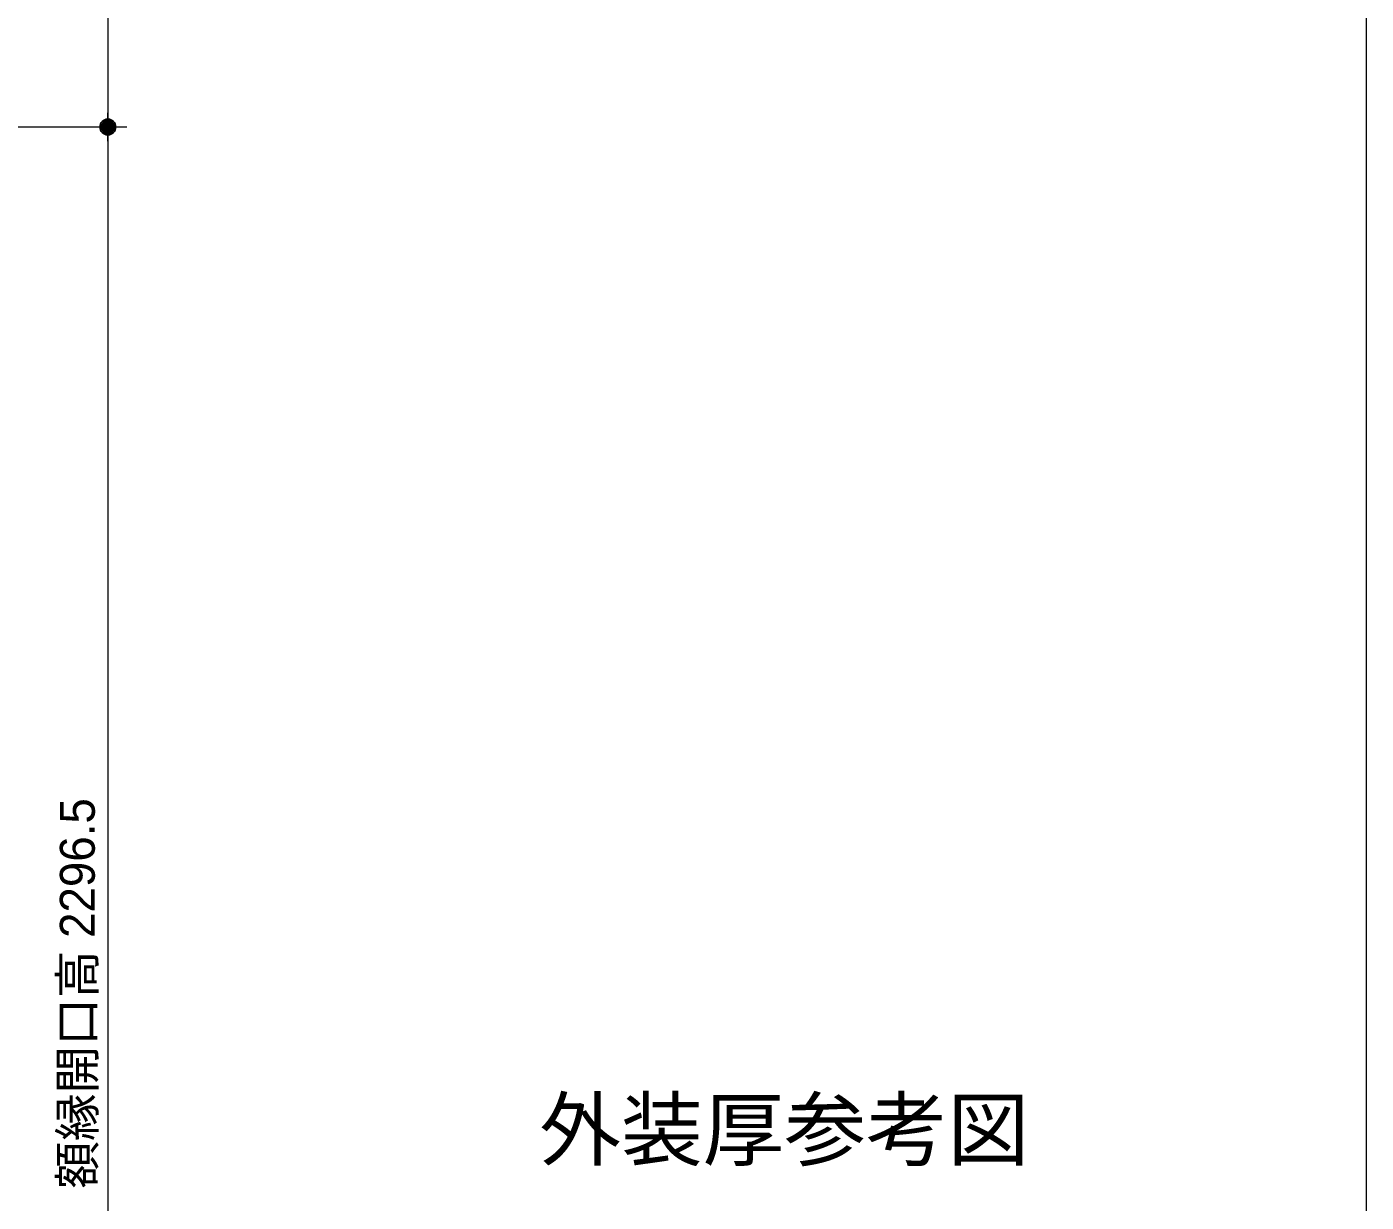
# Model space of a CAD drawing. Units: millimetres, scale not verified. Extents: x -909 to 909, y -457 to 457.
# Drawn here: x -499.2 to -288.1, y -57.3 to 128 of the extents above; entities that cross this region are included whole.
import ezdxf
from ezdxf.enums import TextEntityAlignment as Align

# ---------------------------------------------------------------- set-up
doc = ezdxf.new("R2010")
doc.units = ezdxf.units.MM
doc.header["$LTSCALE"] = 5
doc.header["$PDMODE"] = 32
doc.header["$PDSIZE"] = 2.5
for name, color, linetype, lineweight in [('0-1_3一般', 7, 'Continuous', 15), ('0-2_2寸法-1', 7, 'Continuous', 15), ('0-3_0', 7, 'Continuous', 25)]:
    doc.layers.add(name, color=color, linetype=linetype, lineweight=lineweight)
doc.layers.add('0-4_Defpoints', color=7, linetype='Continuous')
doc.styles.add('ＭＳ Ｐゴシック', font='')
doc.styles.get('ＭＳ Ｐゴシック').set_extended_font_data('MS PGothic')

# ---------------------------------------------------------------- blocks, each defined once
blk = doc.blocks.new('_Dot')
at = {"layer": '0-3_0'}
blk.add_line((-2.5, 0), (-5, 0), dxfattribs=at)
for points in [[(0, 0), (-2.5, 0), (-2.48, 0.31)], [(0, 0), (-2.48, -0.31), (-2.5, 0)], [(0, 0), (-2.48, 0.31), (-2.42, 0.62)], [(0, 0), (-2.42, -0.62), (-2.48, -0.31)], [(0, 0), (-2.42, 0.62), (-2.32, 0.92)], [(0, 0), (-2.32, -0.92), (-2.42, -0.62)], [(0, 0), (-2.32, 0.92), (-2.19, 1.2)], [(0, 0), (-2.19, -1.2), (-2.32, -0.92)], [(0, 0), (-2.19, 1.2), (-2.02, 1.47)], [(0, 0), (-2.02, -1.47), (-2.19, -1.2)], [(0, 0), (-2.02, 1.47), (-1.82, 1.71)], [(0, 0), (-1.82, -1.71), (-2.02, -1.47)], [(0, 0), (-1.82, 1.71), (-1.59, 1.93)], [(0, 0), (-1.59, -1.93), (-1.82, -1.71)], [(0, 0), (-1.59, 1.93), (-1.34, 2.11)], [(0, 0), (-1.34, -2.11), (-1.59, -1.93)], [(0, 0), (-1.34, 2.11), (-1.06, 2.26)], [(0, 0), (-1.06, -2.26), (-1.34, -2.11)], [(0, 0), (-1.06, 2.26), (-0.77, 2.38)], [(0, 0), (-0.77, -2.38), (-1.06, -2.26)], [(0, 0), (-0.77, 2.38), (-0.47, 2.46)], [(0, 0), (-0.47, -2.46), (-0.77, -2.38)], [(0, 0), (-0.47, 2.46), (-0.16, 2.5)], [(0, 0), (-0.16, -2.5), (-0.47, -2.46)], [(0, 0), (-0.16, 2.5), (0.16, 2.5)], [(0, 0), (0.16, -2.5), (-0.16, -2.5)], [(0, 0), (0.16, 2.5), (0.47, 2.46)], [(0, 0), (0.47, 2.46), (0.77, 2.38)], [(0, 0), (0.77, 2.38), (1.06, 2.26)], [(0, 0), (1.06, 2.26), (1.34, 2.11)], [(0, 0), (1.34, 2.11), (1.59, 1.93)], [(0, 0), (1.59, 1.93), (1.82, 1.71)], [(0, 0), (1.82, 1.71), (2.02, 1.47)], [(0, 0), (2.02, 1.47), (2.19, 1.2)], [(0, 0), (2.19, 1.2), (2.32, 0.92)], [(0, 0), (2.32, 0.92), (2.42, 0.62)], [(0, 0), (2.42, 0.62), (2.48, 0.31)], [(0, 0), (2.48, 0.31), (2.5, 0)], [(0, 0), (0.47, -2.46), (0.16, -2.5)], [(0, 0), (0.77, -2.38), (0.47, -2.46)], [(0, 0), (1.06, -2.26), (0.77, -2.38)], [(0, 0), (1.34, -2.11), (1.06, -2.26)], [(0, 0), (1.59, -1.93), (1.34, -2.11)], [(0, 0), (1.82, -1.71), (1.59, -1.93)], [(0, 0), (2.02, -1.47), (1.82, -1.71)], [(0, 0), (2.19, -1.2), (2.02, -1.47)], [(0, 0), (2.32, -0.92), (2.19, -1.2)], [(0, 0), (2.42, -0.62), (2.32, -0.92)], [(0, 0), (2.48, -0.31), (2.42, -0.62)], [(0, 0), (2.5, 0), (2.48, -0.31)]]:
    blk.add_solid(points, dxfattribs=at)

msp = doc.modelspace()

# ---------------------------------------------------------------- linework, layer by layer
at = {"layer": '0-1_3一般'}
msp.add_line((-288.125, 405.5), (-288.125, -360.5), dxfattribs=at)
at = {"layer": '0-2_2寸法-1'}
for p, q in [((-486.399, 186.019), (-486.399, 114.419)), ((-538.288, 112.168), (-483.399, 112.168)), ((-538.288, 112.168), (-483.399, 112.168)), ((-486.399, 109.917), (-486.399, -161.276))]:
    msp.add_line(p, q, dxfattribs=at)
at = {"layer": '0-4_Defpoints'}
msp.add_point((-486.399, 112.168), dxfattribs=at)

# ---------------------------------------------------------------- block references
at = {"layer": '0-2_2寸法-1', "xscale": 0.4502051, "yscale": 0.4502051}
for rotation in [270, 90]:
    msp.add_blockref('_Dot', (-486.399, 112.168), dxfattribs=dict(at, rotation=rotation))

# ---------------------------------------------------------------- texts
at = {"layer": '0-1_3一般', "style": 'ＭＳ Ｐゴシック'}
msp.add_text('外装厚参考図', height=9.433, dxfattribs=at).set_placement((-418.412, -53.375), align=Align.BOTTOM_LEFT)
at = {"layer": '0-2_2寸法-1', "style": 'ＭＳ Ｐゴシック'}
msp.add_text('額縁開口高 2296.5', height=5.503, rotation=90, dxfattribs=at).set_placement((-486.807, -55.174), align=Align.BOTTOM_LEFT)

doc.saveas('drawing.dxf')
